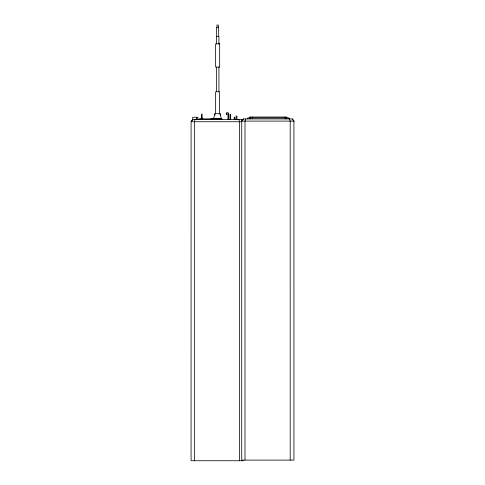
<?xml version="1.0" encoding="UTF-8"?>
<svg xmlns="http://www.w3.org/2000/svg" width="485" height="485" viewBox="0 0 485 485"><rect width="100%" height="100%" fill="white"/><g stroke="black" fill="none" stroke-linecap="round" stroke-linejoin="round"><path stroke-width="0.73" d="M221.445 119.565L220.141 113.696L214.946 113.696L213.642 118.552L221.445 118.552L222.136 119.565M195.025 119.565L194.346 121.735L194.346 460.75M245.677 118.928L244.998 121.098L244.998 460.113M201.075 119.565L201.602 118L202.142 118L202.663 119.565M227.908 114.248L228.077 113.939M243.373 118.928L241.73 121.098L241.718 460.113L293.928 460.113L293.922 121.098L292.279 118.928L243.373 118.928L241.718 121.098L293.922 121.098M227.944 112.969L228.702 112.969L228.702 119.565M234.206 117.261L234.843 117.261L234.855 119.565M197.45 117.746L198.274 117.746M212.951 118.867L198.783 118.867L198.783 119.565M241.633 119.565L242.451 120.65L241.633 119.565L192.721 119.565L191.072 121.735L241.785 121.735M243.282 460.75L191.072 460.75L191.084 121.735L192.721 119.565L192.721 117.243L196.91 117.243L196.916 119.565M292.279 118.928L293.916 121.098M289.515 118.928L290.194 121.098L290.194 460.113M238.862 119.565L239.548 121.735L239.548 460.75M289.012 118.928L289.012 117.916L247.768 117.916L247.768 118.928M286.865 118.291L286.865 117.024L249.805 117.024L249.805 118.291M286.017 117.916L286.017 118.928M285.059 117.024L285.059 118.291M252.273 117.024L252.273 118.291M250.23 117.916L250.23 118.928M236.983 119.565L236.983 116.067L236.08 116.067L236.08 119.565M234.194 117.261L234.194 119.565M230.666 119.565L230.666 114.393L230.048 114.393L230.035 119.565M227.944 114.43L227.944 119.565M221.148 119.565L221.148 118.867L218.517 118.867L218.517 119.565M220.141 113.696L220.141 115.084M219.444 113.696L219.444 91.738L215.643 91.738L215.643 113.696M218.929 44.038L218.929 36.611L216.371 36.611L216.371 44.038M218.929 67.069L218.929 91.738M218.977 118.867L218.977 119.565M218.674 36.611L218.674 27.293L216.625 27.293L216.625 36.611M218.347 27.293L218.347 25.062L216.953 25.062L216.953 27.293M217.274 119.565L217.274 118.825L210.902 118.825L210.902 119.565M216.371 67.069L216.371 91.738M214.946 113.696L214.946 115.084M213.218 118.825L213.218 119.565M202.142 119.043L202.142 114.108L201.602 114.108L201.602 119.043M200.547 118.867L200.547 119.565M196.892 117.788L196.892 119.565M226.362 113.854L226.398 114.66L226.847 113.805A1.231 0.327 -73.2 0 0 227.095 112.465L226.362 113.854M219.675 43.795L215.625 43.795L215.625 67.069L219.675 67.069L219.675 43.795"/></g></svg>
